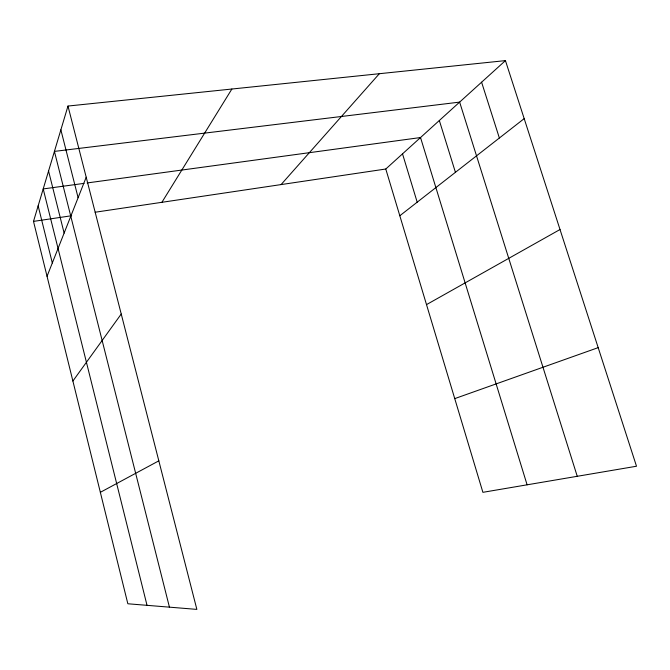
<?xml version="1.0" encoding="UTF-8"?>
<svg xmlns="http://www.w3.org/2000/svg" width="670" height="670" viewBox="0 0 670 670"><rect width="100%" height="100%" fill="white"/><g stroke="black" fill="none" stroke-linecap="round" stroke-linejoin="round"><path stroke-width="1" d="M67.98 106.053L196.863 609.39L127.844 603.77L33.5 221.393L67.98 106.053L505.44 60.61L636.5 466.236L482.894 492.324L385.778 169.016L505.44 60.61M47.042 276.3L86.204 177.232M161.905 202.298L231.879 89.026M72.888 381.037L121.236 314.029M281.073 184.585L379.354 73.708M399.822 215.748L524.183 118.632M426.514 304.616L560.011 229.517M100.349 492.324L158.823 460.843M454.746 398.616L598.184 347.638M33.5 221.393L71.64 215.723M95.14 212.231L385.778 169.016M84.052 183.371L43.207 188.932L147.023 605.328M87.108 182.952L420.526 137.543L527.097 484.812M481.596 82.209L499.368 138.003M577.247 476.295L459.637 102.108L54.421 151.395L169.435 607.154M439.336 120.499L455.424 172.324M402.519 153.849L417.192 202.181M60.87 129.846L78.114 197.709M48.558 171.009L64.127 233.085M38.148 205.849L52.31 262.975"/></g></svg>
